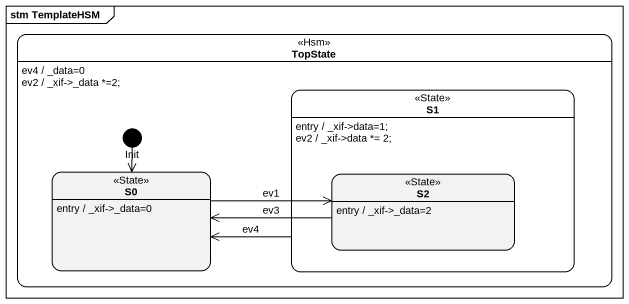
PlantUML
@startuml
mainframe stm TemplateHSM
hide empty description
state TopState <<Hsm>> {
  state S1 <<State>> {
    state S2 <<State>>
    S2 : entry / _xif->_data=2
  }
  S1 : entry / _xif->data=1;
  S1 : ev2 / _xif->data *= 2;
  state Init <<start>>
  state S0 <<State>>
  S0 : entry / _xif->_data=0
}
TopState : ev4 / _data=0
TopState : ev2 / _xif->_data *=2;
S1 -left-> S0 : ev4
Init --> S0
S0 -right-> S2 : ev1
S2 -left-> S0 : ev3
@enduml
